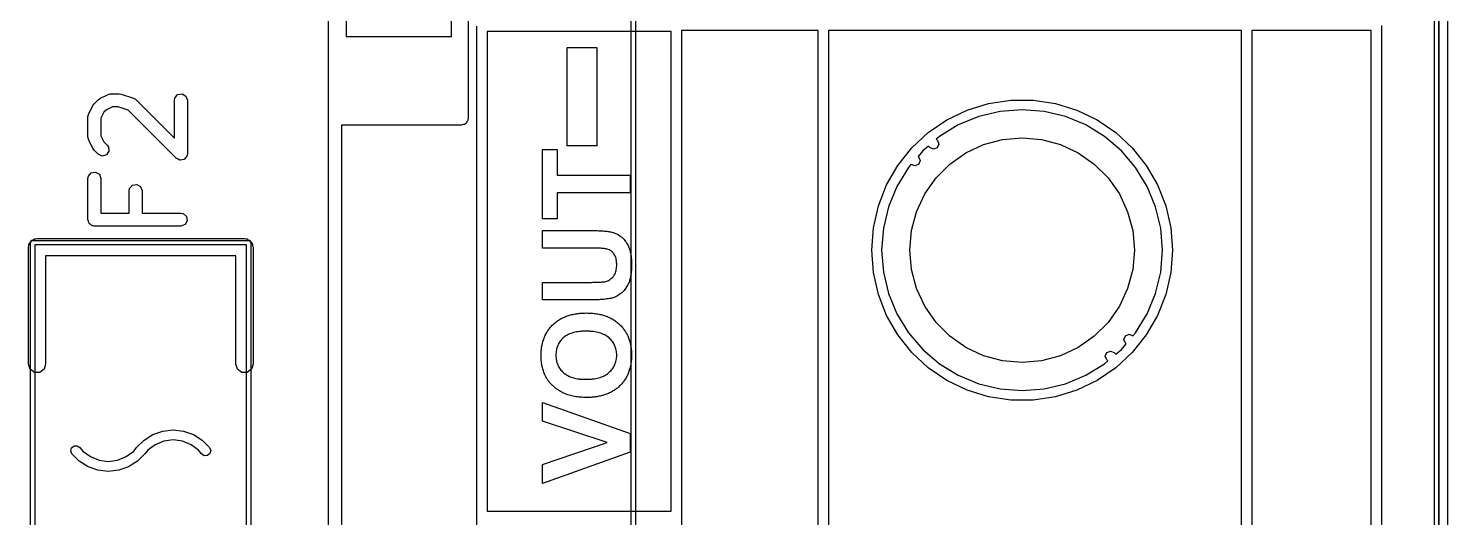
# Model space of a CAD drawing. Extents: x 107 to 207, y -142 to -86.
# Drawn here: x 190.47 to 206.9, y -100.32 to -94.66 of the extents above; entities that cross this region are included whole.
import ezdxf

# ---------------------------------------------------------------- set-up
doc = ezdxf.new("R2010")
doc.units = 0
doc.layers.add('BLACK', color=7, linetype='CONTINUOUS')

msp = doc.modelspace()

# ---------------------------------------------------------------- linework, layer by layer
at = {"layer": 'BLACK', "linetype": 'CONTINUOUS'}
for p, q in [((193.95, -134.679373), (193.95, -86.11)), ((206.8, -138.51), (206.8, -89.71)), ((206.9, -89.71), (206.9, -138.51)), ((195.563186, -90.916153), (195.563186, -94.929872)), ((197.45, -110.43), (197.45, -94.18)), ((197.5, -94.205), (197.5, -110.405)), ((206.75, -110.405), (206.75, -94.205)), ((206.8, -94.18), (206.8, -110.43)), ((194.153739, -94.514298), (194.153739, -94.758443)), ((195.373, -94.758443), (195.373, -94.514298)), ((194.153739, -94.758443), (195.373, -94.758443)), ((195.665, -109.99), (195.665, -94.6392)), ((195.785, -94.6992), (195.785, -100.25)), ((197.915, -94.6992), (195.785, -94.6992)), ((197.915, -100.25), (197.915, -94.6992)), ((198.035, -94.69), (198.035, -109.93)), ((199.614, -94.69), (198.035, -94.69)), ((199.614, -109.93), (199.614, -94.69)), ((199.734, -94.69), (199.734, -109.93)), ((204.515, -94.69), (199.734, -94.69)), ((204.515, -109.93), (204.515, -94.69)), ((204.635, -94.69), (204.635, -109.93)), ((206.015, -94.69), (204.635, -94.69)), ((206.015, -109.93), (206.015, -94.69)), ((206.135, -94.63), (206.135, -109.99)), ((195.563186, -94.929872), (195.563, -94.929872)), ((195.563, -94.929872), (195.563, -95.71)), ((196.709633, -96.023328), (196.709633, -94.885401)), ((196.709633, -94.885401), (197.053527, -94.885401)), ((197.053527, -94.885401), (197.053527, -96.023328)), ((191.301516, -95.476251), (191.396754, -95.428632)), ((191.396754, -95.428632), (191.42172, -95.421206)), ((191.42172, -95.421206), (191.426081, -95.422247)), ((191.426081, -95.422247), (191.430295, -95.420714)), ((191.430295, -95.420714), (191.525533, -95.420714)), ((191.525533, -95.420714), (191.547615, -95.424607)), ((191.547615, -95.424607), (191.54925, -95.424563)), ((191.54925, -95.424563), (191.692107, -95.472182)), ((192.202319, -95.430762), (192.252843, -95.421853)), ((192.252843, -95.421853), (192.297272, -95.447505)), ((191.172737, -95.652649), (191.220356, -95.557411)), ((191.220356, -95.557411), (191.233714, -95.5394)), ((191.233714, -95.5394), (191.234405, -95.537919)), ((191.234405, -95.537919), (191.282024, -95.4903)), ((191.282024, -95.4903), (191.30039, -95.47744)), ((191.30039, -95.47744), (191.301516, -95.476251)), ((191.448, -95.570714), (191.379484, -95.604972)), ((191.513363, -95.570714), (191.448, -95.570714)), ((191.627876, -95.608885), (191.513363, -95.570714)), ((191.692107, -95.472182), (191.715012, -95.484584)), ((191.715012, -95.484584), (191.717359, -95.488405)), ((191.717359, -95.488405), (191.721423, -95.4903)), ((191.721423, -95.4903), (192.164819, -95.933695)), ((192.164819, -95.495714), (192.169342, -95.470062)), ((192.164819, -95.933695), (192.164819, -95.495714)), ((192.169342, -95.470062), (192.202319, -95.430762)), ((192.297272, -95.447505), (192.314819, -95.495714)), ((192.314819, -95.495714), (192.314819, -96.114761)), ((201.339307, -95.61028), (201.587814, -95.533625)), ((201.587814, -95.533625), (201.84497, -95.494865)), ((201.84497, -95.494865), (202.10503, -95.494865)), ((202.10503, -95.494865), (202.362186, -95.533625)), ((202.362186, -95.533625), (202.610693, -95.61028)), ((191.164819, -95.68619), (191.169342, -95.660538)), ((191.164819, -95.924285), (191.164819, -95.68619)), ((191.169342, -95.660538), (191.172224, -95.657102)), ((191.172224, -95.657102), (191.172737, -95.652649)), ((191.349077, -95.635379), (191.314819, -95.703895)), ((191.314819, -95.703895), (191.314819, -95.90658)), ((191.379484, -95.604972), (191.349077, -95.635379)), ((192.186786, -96.167794), (191.627876, -95.608885)), ((195.545951, -95.750579), (195.536209, -95.767453)), ((195.558477, -95.735652), (195.545951, -95.750579)), ((195.560194, -95.725909), (195.558477, -95.735652)), ((195.561861, -95.723024), (195.560194, -95.725909)), ((195.563, -95.71), (195.561282, -95.719741)), ((195.561282, -95.719741), (195.561861, -95.723024)), ((200.890128, -95.869613), (201.105, -95.723116)), ((201.105, -95.723116), (201.339307, -95.61028)), ((201.472845, -95.684525), (201.237261, -95.782106)), ((201.720793, -95.624998), (201.472845, -95.684525)), ((201.975, -95.604991), (201.720793, -95.624998)), ((202.229207, -95.624998), (201.975, -95.604991)), ((202.477155, -95.684525), (202.229207, -95.624998)), ((202.712739, -95.782106), (202.477155, -95.684525)), ((202.610693, -95.61028), (202.845, -95.723116)), ((202.845, -95.723116), (203.059872, -95.869613)), ((191.314819, -95.90658), (191.349077, -95.975096)), ((195.488, -95.785), (194.1, -95.785)), ((194.1, -95.785), (194.1, -132.185)), ((195.506308, -95.778336), (195.488, -95.785)), ((195.5255, -95.774952), (195.506308, -95.778336)), ((195.52985, -95.769767), (195.5255, -95.774952)), ((195.536209, -95.767453), (195.52985, -95.769767)), ((200.69949, -96.046499), (200.890128, -95.869613)), ((201.019844, -95.91534), (200.982421, -95.947302)), ((201.237261, -95.782106), (201.019844, -95.91534)), ((202.930156, -95.91534), (202.712739, -95.782106)), ((203.124055, -96.080945), (202.930156, -95.91534)), ((203.059872, -95.869613), (203.25051, -96.046499)), ((191.166352, -95.928498), (191.164819, -95.924285)), ((191.165311, -95.932859), (191.166352, -95.928498)), ((191.172737, -95.957826), (191.165311, -95.932859)), ((191.220356, -96.053064), (191.172737, -95.957826)), ((191.221545, -96.054189), (191.220356, -96.053064)), ((191.234405, -96.072556), (191.221545, -96.054189)), ((191.282024, -96.120175), (191.234405, -96.072556)), ((191.349077, -95.975096), (191.38809, -96.014109)), ((191.38809, -96.014109), (191.40303, -96.035446)), ((191.40303, -96.035446), (191.407501, -96.086553)), ((196.423949, -96.866367), (196.423949, -96.066228)), ((196.423949, -96.066228), (196.595896, -96.066228)), ((196.595896, -96.066228), (196.595896, -96.364204)), ((197.053527, -96.023328), (196.709633, -96.023328)), ((200.537345, -96.249823), (200.69949, -96.046499)), ((200.825945, -96.080945), (200.770968, -96.145314)), ((200.890962, -96.025415), (200.825945, -96.080945)), ((200.90912, -96.043968), (200.890962, -96.025415)), ((200.951355, -96.061996), (200.90912, -96.043968)), ((200.993968, -96.04488), (200.951355, -96.061996)), ((200.982421, -95.947302), (200.99488, -95.960032)), ((201.011996, -96.002645), (200.993968, -96.04488)), ((200.99488, -95.960032), (201.011996, -96.002645)), ((201.325, -96.104167), (201.530374, -96.0084)), ((201.530374, -96.0084), (201.749257, -95.94975)), ((201.749257, -95.94975), (201.975, -95.93)), ((201.975, -95.93), (202.200743, -95.94975)), ((202.200743, -95.94975), (202.419626, -96.0084)), ((202.419626, -96.0084), (202.625, -96.104167)), ((203.28966, -96.274844), (203.124055, -96.080945)), ((203.25051, -96.046499), (203.412655, -96.249823)), ((191.32852, -96.141856), (191.282024, -96.120175)), ((191.378075, -96.128579), (191.32852, -96.141856)), ((191.407501, -96.086553), (191.378075, -96.128579)), ((192.207239, -96.177331), (192.186786, -96.167794)), ((192.226795, -96.188622), (192.207239, -96.177331)), ((192.230175, -96.188025), (192.226795, -96.188622)), ((192.233283, -96.189475), (192.230175, -96.188025)), ((192.255085, -96.183633), (192.233283, -96.189475)), ((192.277319, -96.179713), (192.255085, -96.183633)), ((192.279523, -96.177085), (192.277319, -96.179713)), ((192.282837, -96.176198), (192.279523, -96.177085)), ((192.295785, -96.157706), (192.282837, -96.176198)), ((192.310296, -96.140413), (192.295785, -96.157706)), ((192.311104, -96.135828), (192.310296, -96.140413)), ((192.312264, -96.134172), (192.311104, -96.135828)), ((192.314819, -96.114761), (192.311976, -96.130883)), ((192.311976, -96.130883), (192.312264, -96.134172)), ((200.407314, -96.475042), (200.537345, -96.249823)), ((200.692872, -96.236752), (200.66034, -96.274844)), ((200.694176, -96.23802), (200.692872, -96.236752)), ((200.736845, -96.254994), (200.694176, -96.23802)), ((200.77902, -96.236825), (200.736845, -96.254994)), ((200.770968, -96.145314), (200.777825, -96.151981)), ((200.777825, -96.151981), (200.795994, -96.194155)), ((200.795994, -96.194155), (200.77902, -96.236825)), ((200.979142, -96.394376), (201.139376, -96.234142)), ((201.139376, -96.234142), (201.325, -96.104167)), ((202.625, -96.104167), (202.810624, -96.234142)), ((202.810624, -96.234142), (202.970858, -96.394376)), ((203.412655, -96.249823), (203.542686, -96.475042)), ((191.164819, -96.400476), (191.169342, -96.374824)), ((191.164819, -96.876666), (191.164819, -96.400476)), ((191.169342, -96.374824), (191.202319, -96.335524)), ((191.202319, -96.335524), (191.252843, -96.326615)), ((191.252843, -96.326615), (191.297272, -96.352267)), ((191.297272, -96.352267), (191.314819, -96.400476)), ((191.314819, -96.400476), (191.314819, -96.801666)), ((196.595896, -96.364204), (197.44, -96.364204)), ((197.44, -96.364204), (197.44, -96.567658)), ((200.66034, -96.274844), (200.527106, -96.492261)), ((200.849167, -96.58), (200.979142, -96.394376)), ((202.970858, -96.394376), (203.100833, -96.58)), ((203.422894, -96.492261), (203.28966, -96.274844)), ((191.641009, -96.543333), (191.645532, -96.517681)), ((191.641009, -96.801666), (191.641009, -96.543333)), ((191.645532, -96.517681), (191.678509, -96.478381)), ((191.678509, -96.478381), (191.729033, -96.469472)), ((191.729033, -96.469472), (191.773462, -96.495124)), ((191.773462, -96.495124), (191.791009, -96.543333)), ((191.791009, -96.543333), (191.791009, -96.801666)), ((197.44, -96.567658), (196.595896, -96.567658)), ((196.595896, -96.567658), (196.595896, -96.866367)), ((200.312303, -96.717126), (200.407314, -96.475042)), ((200.527106, -96.492261), (200.429525, -96.727845)), ((203.520475, -96.727845), (203.422894, -96.492261)), ((203.542686, -96.475042), (203.637697, -96.717126)), ((200.254434, -96.970666), (200.312303, -96.717126)), ((200.429525, -96.727845), (200.369998, -96.975793)), ((200.7534, -96.785374), (200.849167, -96.58)), ((203.100833, -96.58), (203.1966, -96.785374)), ((203.580002, -96.975793), (203.520475, -96.727845)), ((203.637697, -96.717126), (203.695566, -96.970666)), ((191.171482, -96.894974), (191.164819, -96.876666)), ((191.174867, -96.914166), (191.171482, -96.894974)), ((191.314819, -96.801666), (191.641009, -96.801666)), ((191.791009, -96.801666), (192.239819, -96.801666)), ((192.239819, -96.801666), (192.265471, -96.806189)), ((192.265471, -96.806189), (192.304771, -96.839166)), ((192.31368, -96.88969), (192.288028, -96.934119)), ((192.304771, -96.839166), (192.31368, -96.88969)), ((196.595896, -96.866367), (196.423949, -96.866367)), ((200.69475, -97.004257), (200.7534, -96.785374)), ((203.1966, -96.785374), (203.25525, -97.004257)), ((191.180051, -96.918516), (191.174867, -96.914166)), ((191.182366, -96.924875), (191.180051, -96.918516)), ((191.199239, -96.934617), (191.182366, -96.924875)), ((191.214167, -96.947143), (191.199239, -96.934617)), ((191.223909, -96.94886), (191.214167, -96.947143)), ((191.226795, -96.950527), (191.223909, -96.94886)), ((191.230077, -96.949948), (191.226795, -96.950527)), ((191.239819, -96.951666), (191.230077, -96.949948)), ((192.239819, -96.951666), (191.239819, -96.951666)), ((192.288028, -96.934119), (192.239819, -96.951666)), ((196.423949, -97.206109), (196.423949, -97.002899)), ((196.423949, -97.002899), (196.956643, -97.002899)), ((196.956643, -97.002899), (196.967957, -97.002915)), ((196.967957, -97.002915), (196.979061, -97.002964)), ((196.979061, -97.002964), (196.989956, -97.003045)), ((196.989956, -97.003045), (197.000641, -97.003158)), ((197.000641, -97.003158), (197.011117, -97.003304)), ((197.011117, -97.003304), (197.021383, -97.003483)), ((197.021383, -97.003483), (197.031441, -97.003694)), ((197.031441, -97.003694), (197.041288, -97.003937)), ((197.041288, -97.003937), (197.060355, -97.004521)), ((197.060355, -97.004521), (197.078585, -97.005234)), ((197.078585, -97.005234), (197.095977, -97.006078)), ((197.095977, -97.006078), (197.112531, -97.007051)), ((197.112531, -97.007051), (197.128247, -97.008154)), ((197.128247, -97.008154), (197.143126, -97.009387)), ((197.143126, -97.009387), (197.157167, -97.010749)), ((197.157167, -97.010749), (197.170371, -97.012241)), ((197.170371, -97.012241), (197.182736, -97.013863)), ((197.182736, -97.013863), (197.194264, -97.015615)), ((197.194264, -97.015615), (197.204955, -97.017496)), ((197.204955, -97.017496), (197.214808, -97.019507)), ((197.214808, -97.019507), (197.228752, -97.022823)), ((197.228752, -97.022823), (197.242285, -97.026632)), ((197.242285, -97.026632), (197.255405, -97.030934)), ((197.255405, -97.030934), (197.268114, -97.035731)), ((197.268114, -97.035731), (197.28041, -97.041021)), ((197.28041, -97.041021), (197.292294, -97.046804)), ((197.292294, -97.046804), (197.303765, -97.053082)), ((197.303765, -97.053082), (197.314825, -97.059853)), ((197.314825, -97.059853), (197.325473, -97.067118)), ((197.325473, -97.067118), (197.335708, -97.074877)), ((200.235, -97.23), (200.254434, -96.970666)), ((200.369998, -96.975793), (200.349991, -97.23)), ((200.675, -97.23), (200.69475, -97.004257)), ((203.25525, -97.004257), (203.275, -97.23)), ((203.600009, -97.23), (203.580002, -96.975793)), ((203.695566, -96.970666), (203.715, -97.23)), ((190.475, -97.195), (190.479894, -97.179937)), ((190.475, -98.55), (190.475, -97.195)), ((190.479894, -97.164098), (190.489203, -97.151284)), ((190.479894, -97.179937), (190.479894, -97.164098)), ((190.489203, -97.151284), (190.494098, -97.136221)), ((190.494098, -97.136221), (190.506911, -97.126911)), ((190.5, -97.145), (190.507322, -97.127322)), ((190.5, -101.955), (190.5, -97.145)), ((190.506911, -97.126911), (190.516221, -97.114098)), ((190.507322, -97.127322), (190.525, -97.12)), ((190.516221, -97.114098), (190.531284, -97.109203)), ((190.525, -97.12), (193.025, -97.12)), ((190.531284, -97.109203), (190.544098, -97.099894)), ((190.544098, -97.099894), (190.559937, -97.099894)), ((190.55, -97.17), (190.55, -101.93)), ((193, -97.17), (190.55, -97.17)), ((190.559937, -97.099894), (190.575, -97.095)), ((190.575, -97.095), (192.975, -97.095)), ((192.975, -97.095), (192.990063, -97.099894)), ((192.990063, -97.099894), (193.005902, -97.099894)), ((193, -101.93), (193, -97.17)), ((193.005902, -97.099894), (193.018715, -97.109203)), ((193.018715, -97.109203), (193.033779, -97.114098)), ((193.025, -97.12), (193.042678, -97.127322)), ((193.033779, -97.114098), (193.043088, -97.126911)), ((193.042678, -97.127322), (193.05, -97.145)), ((193.043088, -97.126911), (193.055902, -97.136221)), ((193.05, -97.145), (193.05, -101.955)), ((193.055902, -97.136221), (193.060796, -97.151284)), ((193.060796, -97.151284), (193.070106, -97.164098)), ((193.070106, -97.164098), (193.070106, -97.179937)), ((193.070106, -97.179937), (193.075, -97.195)), ((193.075, -97.195), (193.075, -98.55)), ((196.987173, -97.206109), (196.423949, -97.206109)), ((197.002017, -97.206144), (196.987173, -97.206109)), ((197.016322, -97.20625), (197.002017, -97.206144)), ((197.030089, -97.206427), (197.016322, -97.20625)), ((197.043319, -97.206674), (197.030089, -97.206427)), ((197.05601, -97.206991), (197.043319, -97.206674)), ((197.068163, -97.20738), (197.05601, -97.206991)), ((197.079778, -97.207839), (197.068163, -97.20738)), ((197.090854, -97.208368), (197.079778, -97.207839)), ((197.101393, -97.208968), (197.090854, -97.208368)), ((197.111394, -97.209639), (197.101393, -97.208968)), ((197.125386, -97.210777), (197.111394, -97.209639)), ((197.138167, -97.212075), (197.125386, -97.210777)), ((197.149737, -97.213531), (197.138167, -97.212075)), ((197.160097, -97.215146), (197.149737, -97.213531)), ((197.172851, -97.217894), (197.160097, -97.215146)), ((197.185102, -97.221741), (197.172851, -97.217894)), ((197.196848, -97.226686), (197.185102, -97.221741)), ((197.208091, -97.232731), (197.196848, -97.226686)), ((197.21883, -97.239876), (197.208091, -97.232731)), ((197.335708, -97.074877), (197.342302, -97.080324)), ((197.342302, -97.080324), (197.351826, -97.088877)), ((197.351826, -97.088877), (197.360981, -97.097958)), ((197.360981, -97.097958), (197.369767, -97.107567)), ((197.369767, -97.107567), (197.378183, -97.117705)), ((197.378183, -97.117705), (197.38623, -97.12837)), ((197.38623, -97.12837), (197.393908, -97.139563)), ((197.393908, -97.139563), (197.401217, -97.151285)), ((197.401217, -97.151285), (197.408156, -97.163534)), ((197.408156, -97.163534), (197.414727, -97.176312)), ((197.414727, -97.176312), (197.420928, -97.189618)), ((197.420928, -97.189618), (197.424856, -97.198782)), ((197.424856, -97.198782), (197.428583, -97.208211)), ((197.428583, -97.208211), (197.432069, -97.217997)), ((197.432069, -97.217997), (197.435315, -97.228139)), ((197.435315, -97.228139), (197.43832, -97.238639)), ((200.254434, -97.489334), (200.235, -97.23)), ((200.349991, -97.23), (200.369998, -97.484207)), ((200.69475, -97.455743), (200.675, -97.23)), ((203.275, -97.23), (203.25525, -97.455743)), ((203.580002, -97.484207), (203.600009, -97.23)), ((203.715, -97.23), (203.695566, -97.489334)), ((192.875, -97.295), (190.675, -97.295)), ((190.675, -97.295), (190.675, -98.55)), ((192.875, -98.55), (192.875, -97.295)), ((197.226554, -97.245955), (197.21883, -97.239876)), ((197.233994, -97.252652), (197.226554, -97.245955)), ((197.241151, -97.259968), (197.233994, -97.252652)), ((197.248025, -97.267902), (197.241151, -97.259968)), ((197.252343, -97.273565), (197.248025, -97.267902)), ((197.258298, -97.282685), (197.252343, -97.273565)), ((197.263626, -97.292556), (197.258298, -97.282685)), ((197.268327, -97.303178), (197.263626, -97.292556)), ((197.272401, -97.314552), (197.268327, -97.303178)), ((197.275849, -97.326677), (197.272401, -97.314552)), ((197.278669, -97.339553), (197.275849, -97.326677)), ((197.280863, -97.353181), (197.278669, -97.339553)), ((197.28243, -97.36756), (197.280863, -97.353181)), ((197.283127, -97.377564), (197.28243, -97.36756)), ((197.283545, -97.387901), (197.283127, -97.377564)), ((197.283684, -97.398572), (197.283545, -97.387901)), ((197.283647, -97.40385), (197.283684, -97.398572)), ((197.43832, -97.238639), (197.441085, -97.249495)), ((197.441085, -97.249495), (197.44361, -97.260709)), ((197.44361, -97.260709), (197.445894, -97.272279)), ((197.445894, -97.272279), (197.447937, -97.284206)), ((197.447937, -97.284206), (197.449741, -97.296489)), ((197.449741, -97.296489), (197.451303, -97.30913)), ((197.451303, -97.30913), (197.452626, -97.322127)), ((197.452626, -97.322127), (197.453708, -97.335481)), ((197.453708, -97.335481), (197.454549, -97.349192)), ((197.454549, -97.349192), (197.45515, -97.36326)), ((197.45515, -97.36326), (197.455511, -97.377685)), ((197.455631, -97.392466), (197.4555, -97.410208)), ((197.455511, -97.377685), (197.455631, -97.392466)), ((197.207979, -97.568943), (197.216884, -97.562386)), ((197.216884, -97.562386), (197.225356, -97.555193)), ((197.225356, -97.555193), (197.233394, -97.547365)), ((197.233394, -97.547365), (197.240998, -97.538901)), ((197.240998, -97.538901), (197.245826, -97.532906)), ((197.245826, -97.532906), (197.252592, -97.523342)), ((197.252592, -97.523342), (197.258692, -97.513151)), ((197.258692, -97.513151), (197.264127, -97.502333)), ((197.264127, -97.502333), (197.268896, -97.490888)), ((197.268896, -97.490888), (197.273, -97.478817)), ((197.273, -97.478817), (197.276438, -97.466119)), ((197.276438, -97.466119), (197.279211, -97.452794)), ((197.279211, -97.452794), (197.281318, -97.438842)), ((197.281318, -97.438842), (197.28276, -97.424263)), ((197.28276, -97.424263), (197.283351, -97.414196)), ((197.283351, -97.414196), (197.283647, -97.40385)), ((197.439815, -97.557822), (197.436809, -97.569603)), ((197.44256, -97.5455), (197.439815, -97.557822)), ((197.445044, -97.532635), (197.44256, -97.5455)), ((197.447266, -97.519228), (197.445044, -97.532635)), ((197.449226, -97.50528), (197.447266, -97.519228)), ((197.450926, -97.490789), (197.449226, -97.50528)), ((197.452363, -97.475757), (197.450926, -97.490789)), ((197.45354, -97.460183), (197.452363, -97.475757)), ((197.454455, -97.444066), (197.45354, -97.460183)), ((197.455108, -97.427408), (197.454455, -97.444066)), ((197.4555, -97.410208), (197.455108, -97.427408)), ((200.312303, -97.742874), (200.254434, -97.489334)), ((200.369998, -97.484207), (200.429525, -97.732155)), ((200.7534, -97.674626), (200.69475, -97.455743)), ((203.25525, -97.455743), (203.1966, -97.674626)), ((203.520475, -97.732155), (203.580002, -97.484207)), ((203.695566, -97.489334), (203.637697, -97.742874)), ((196.423949, -97.805969), (196.423949, -97.602515)), ((196.423949, -97.602515), (196.97545, -97.602515)), ((196.97545, -97.602515), (196.991484, -97.602486)), ((196.991484, -97.602486), (197.006797, -97.602397)), ((197.006797, -97.602397), (197.021388, -97.602249)), ((197.021388, -97.602249), (197.035259, -97.602042)), ((197.035259, -97.602042), (197.048408, -97.601776)), ((197.048408, -97.601776), (197.060835, -97.60145)), ((197.060835, -97.60145), (197.072542, -97.601066)), ((197.072542, -97.601066), (197.083527, -97.600622)), ((197.083527, -97.600622), (197.093791, -97.600119)), ((197.093791, -97.600119), (197.107834, -97.599254)), ((197.107834, -97.599254), (197.120255, -97.598256)), ((197.120255, -97.598256), (197.131053, -97.597125)), ((197.131053, -97.597125), (197.142925, -97.595409)), ((197.142925, -97.595409), (197.145443, -97.594944)), ((197.145443, -97.594944), (197.156949, -97.592199)), ((197.156949, -97.592199), (197.168023, -97.588818)), ((197.168023, -97.588818), (197.178662, -97.584803)), ((197.178662, -97.584803), (197.188868, -97.580152)), ((197.188868, -97.580152), (197.198641, -97.574865)), ((197.198641, -97.574865), (197.207979, -97.568943)), ((197.341584, -97.723507), (197.334975, -97.729033)), ((197.351207, -97.71476), (197.341584, -97.723507)), ((197.360483, -97.705463), (197.351207, -97.71476)), ((197.369411, -97.695617), (197.360483, -97.705463)), ((197.377991, -97.685222), (197.369411, -97.695617)), ((197.386224, -97.674277), (197.377991, -97.685222)), ((197.394109, -97.662782), (197.386224, -97.674277)), ((197.401646, -97.650738), (197.394109, -97.662782)), ((197.408835, -97.638144), (197.401646, -97.650738)), ((197.413434, -97.629443), (197.408835, -97.638144)), ((197.417879, -97.620497), (197.413434, -97.629443)), ((197.42217, -97.611308), (197.417879, -97.620497)), ((197.426222, -97.601695), (197.42217, -97.611308)), ((197.430012, -97.591539), (197.426222, -97.601695)), ((197.433541, -97.580842), (197.430012, -97.591539)), ((197.436809, -97.569603), (197.433541, -97.580842)), ((200.849167, -97.88), (200.7534, -97.674626)), ((203.1966, -97.674626), (203.100833, -97.88)), ((196.964947, -97.805969), (196.423949, -97.805969)), ((196.975506, -97.80595), (196.964947, -97.805969)), ((196.985902, -97.805891), (196.975506, -97.80595)), ((196.996137, -97.805793), (196.985902, -97.805891)), ((197.006209, -97.805656), (196.996137, -97.805793)), ((197.025867, -97.805265), (197.006209, -97.805656)), ((197.044876, -97.804718), (197.025867, -97.805265)), ((197.063236, -97.804014), (197.044876, -97.804718)), ((197.080947, -97.803153), (197.063236, -97.804014)), ((197.09801, -97.802136), (197.080947, -97.803153)), ((197.114424, -97.800962), (197.09801, -97.802136)), ((197.130189, -97.799632), (197.114424, -97.800962)), ((197.145305, -97.798146), (197.130189, -97.799632)), ((197.159773, -97.796503), (197.145305, -97.798146)), ((197.173592, -97.794704), (197.159773, -97.796503)), ((197.186762, -97.792748), (197.173592, -97.794704)), ((197.199283, -97.790636), (197.186762, -97.792748)), ((197.211155, -97.788367), (197.199283, -97.790636)), ((197.222379, -97.785941), (197.211155, -97.788367)), ((197.229717, -97.784116), (197.222379, -97.785941)), ((197.240648, -97.780946), (197.229717, -97.784116)), ((197.25149, -97.777256), (197.240648, -97.780946)), ((197.262241, -97.773046), (197.25149, -97.777256)), ((197.272902, -97.768317), (197.262241, -97.773046)), ((197.283473, -97.763068), (197.272902, -97.768317)), ((197.293954, -97.7573), (197.283473, -97.763068)), ((197.304344, -97.751013), (197.293954, -97.7573)), ((197.314645, -97.744206), (197.304344, -97.751013)), ((197.324855, -97.736879), (197.314645, -97.744206)), ((197.334975, -97.729033), (197.324855, -97.736879)), ((200.407314, -97.984958), (200.312303, -97.742874)), ((200.429525, -97.732155), (200.527106, -97.967739)), ((200.979142, -98.065624), (200.849167, -97.88)), ((203.100833, -97.88), (202.970858, -98.065624)), ((203.422894, -97.967739), (203.520475, -97.732155)), ((203.637697, -97.742874), (203.542686, -97.984958)), ((196.583673, -98.059444), (196.593299, -98.052268)), ((196.593299, -98.052268), (196.603137, -98.045353)), ((196.603137, -98.045353), (196.613187, -98.038699)), ((196.613187, -98.038699), (196.62345, -98.032306)), ((196.62345, -98.032306), (196.633925, -98.026174)), ((196.633925, -98.026174), (196.644612, -98.020303)), ((196.644612, -98.020303), (196.655512, -98.014693)), ((196.655512, -98.014693), (196.666624, -98.009344)), ((196.666624, -98.009344), (196.677948, -98.004255)), ((196.677948, -98.004255), (196.689484, -97.999428)), ((196.689484, -97.999428), (196.701233, -97.994861)), ((196.701233, -97.994861), (196.713194, -97.990556)), ((196.713194, -97.990556), (196.725367, -97.986511)), ((196.725367, -97.986511), (196.737753, -97.982728)), ((196.737753, -97.982728), (196.75035, -97.979205)), ((196.75035, -97.979205), (196.763161, -97.975943)), ((196.763161, -97.975943), (196.776183, -97.972943)), ((196.776183, -97.972943), (196.789418, -97.970203)), ((196.789418, -97.970203), (196.802865, -97.967724)), ((196.802865, -97.967724), (196.816524, -97.965506)), ((196.816524, -97.965506), (196.830395, -97.963549)), ((196.830395, -97.963549), (196.844479, -97.961853)), ((196.844479, -97.961853), (196.858775, -97.960417)), ((196.858775, -97.960417), (196.873284, -97.959243)), ((196.873284, -97.959243), (196.888004, -97.95833)), ((196.888004, -97.95833), (196.902937, -97.957678)), ((196.902937, -97.957678), (196.918082, -97.957286)), ((196.918082, -97.957286), (196.93344, -97.957156)), ((196.93344, -97.957156), (196.948662, -97.957285)), ((196.948662, -97.957285), (196.963675, -97.957674)), ((196.963675, -97.957674), (196.97848, -97.958321)), ((196.97848, -97.958321), (196.993077, -97.959228)), ((196.993077, -97.959228), (197.007465, -97.960394)), ((197.007465, -97.960394), (197.021645, -97.961818)), ((197.021645, -97.961818), (197.035616, -97.963502)), ((197.035616, -97.963502), (197.049379, -97.965445)), ((197.049379, -97.965445), (197.062933, -97.967646)), ((197.062933, -97.967646), (197.076279, -97.970107)), ((197.076279, -97.970107), (197.089416, -97.972827)), ((197.089416, -97.972827), (197.102345, -97.975806)), ((197.102345, -97.975806), (197.115066, -97.979044)), ((197.115066, -97.979044), (197.127578, -97.982541)), ((197.127578, -97.982541), (197.139881, -97.986297)), ((197.139881, -97.986297), (197.151976, -97.990312)), ((197.151976, -97.990312), (197.163863, -97.994586)), ((197.163863, -97.994586), (197.175541, -97.999119)), ((197.175541, -97.999119), (197.18701, -98.003911)), ((197.18701, -98.003911), (197.198272, -98.008962)), ((197.198272, -98.008962), (197.209324, -98.014272)), ((197.209324, -98.014272), (197.220169, -98.019841)), ((197.220169, -98.019841), (197.230804, -98.025669)), ((197.230804, -98.025669), (197.241232, -98.031757)), ((197.241232, -98.031757), (197.25145, -98.038103)), ((197.25145, -98.038103), (197.261461, -98.044708)), ((197.261461, -98.044708), (197.271263, -98.051573)), ((197.271263, -98.051573), (197.280856, -98.058696)), ((200.537345, -98.210177), (200.407314, -97.984958)), ((200.527106, -97.967739), (200.66034, -98.185156)), ((203.28966, -98.185156), (203.422894, -97.967739)), ((203.542686, -97.984958), (203.412655, -98.210177)), ((196.45229, -98.224721), (196.457312, -98.21402)), ((196.457312, -98.21402), (196.462605, -98.203494)), ((196.462605, -98.203494), (196.468169, -98.193141)), ((196.468169, -98.193141), (196.474005, -98.182963)), ((196.474005, -98.182963), (196.480112, -98.172959)), ((196.480112, -98.172959), (196.486491, -98.163129)), ((196.486491, -98.163129), (196.493141, -98.153473)), ((196.493141, -98.153473), (196.500062, -98.143991)), ((196.500062, -98.143991), (196.507255, -98.134683)), ((196.507255, -98.134683), (196.51472, -98.12555)), ((196.51472, -98.12555), (196.522456, -98.11659)), ((196.522456, -98.11659), (196.530463, -98.107805)), ((196.530463, -98.107805), (196.538742, -98.099194)), ((196.538742, -98.099194), (196.547292, -98.090757)), ((196.547292, -98.090757), (196.556069, -98.082537)), ((196.556069, -98.082537), (196.565058, -98.074578)), ((196.565058, -98.074578), (196.574259, -98.066881)), ((196.574259, -98.066881), (196.583673, -98.059444)), ((196.708724, -98.213811), (196.695852, -98.221525)), ((196.722295, -98.20669), (196.708724, -98.213811)), ((196.736564, -98.200162), (196.722295, -98.20669)), ((196.751532, -98.194228), (196.736564, -98.200162)), ((196.767198, -98.188887), (196.751532, -98.194228)), ((196.783562, -98.184139), (196.767198, -98.188887)), ((196.800625, -98.179985), (196.783562, -98.184139)), ((196.818386, -98.176425), (196.800625, -98.179985)), ((196.836845, -98.173457), (196.818386, -98.176425)), ((196.856003, -98.171084), (196.836845, -98.173457)), ((196.865844, -98.170119), (196.856003, -98.171084)), ((196.875859, -98.169303), (196.865844, -98.170119)), ((196.886049, -98.168636), (196.875859, -98.169303)), ((196.896414, -98.168116), (196.886049, -98.168636)), ((196.906953, -98.167746), (196.896414, -98.168116)), ((196.917667, -98.167523), (196.906953, -98.167746)), ((196.928555, -98.167449), (196.917667, -98.167523)), ((196.939566, -98.167525), (196.928555, -98.167449)), ((196.950404, -98.167753), (196.939566, -98.167525)), ((196.961069, -98.168134), (196.950404, -98.167753)), ((196.971561, -98.168666), (196.961069, -98.168134)), ((196.981879, -98.169351), (196.971561, -98.168666)), ((196.992025, -98.170188), (196.981879, -98.169351)), ((197.001997, -98.171177), (196.992025, -98.170188)), ((197.011796, -98.172318), (197.001997, -98.171177)), ((197.030875, -98.175058), (197.011796, -98.172318)), ((197.049261, -98.178405), (197.030875, -98.175058)), ((197.066954, -98.182362), (197.049261, -98.178405)), ((197.083954, -98.186927), (197.066954, -98.182362)), ((197.100262, -98.192101), (197.083954, -98.186927)), ((197.115878, -98.197884), (197.100262, -98.192101)), ((197.1308, -98.204275), (197.115878, -98.197884)), ((197.14503, -98.211275), (197.1308, -98.204275)), ((197.158568, -98.218884), (197.14503, -98.211275)), ((197.171413, -98.227101), (197.158568, -98.218884)), ((197.280856, -98.058696), (197.290241, -98.066078)), ((197.290241, -98.066078), (197.299418, -98.07372)), ((197.299418, -98.07372), (197.308386, -98.08162)), ((197.308386, -98.08162), (197.317145, -98.08978)), ((197.317145, -98.08978), (197.325665, -98.098156)), ((197.325665, -98.098156), (197.333915, -98.106706)), ((197.333915, -98.106706), (197.341894, -98.11543)), ((197.341894, -98.11543), (197.349603, -98.124329)), ((197.349603, -98.124329), (197.357041, -98.133401)), ((197.357041, -98.133401), (197.364209, -98.142648)), ((197.364209, -98.142648), (197.371106, -98.152068)), ((197.371106, -98.152068), (197.377733, -98.161663)), ((197.377733, -98.161663), (197.384089, -98.171432)), ((197.384089, -98.171432), (197.390175, -98.181375)), ((197.390175, -98.181375), (197.39599, -98.191493)), ((197.39599, -98.191493), (197.401535, -98.201784)), ((197.401535, -98.201784), (197.406809, -98.212249)), ((197.406809, -98.212249), (197.411813, -98.222889)), ((200.69949, -98.413501), (200.537345, -98.210177)), ((200.66034, -98.185156), (200.825945, -98.379055)), ((201.139376, -98.225858), (200.979142, -98.065624)), ((202.970858, -98.065624), (202.810624, -98.225858)), ((203.171574, -98.221574), (203.214, -98.204001)), ((203.214, -98.204001), (203.256426, -98.221574)), ((203.412655, -98.210177), (203.25051, -98.413501)), ((203.257574, -98.222722), (203.28966, -98.185156)), ((196.410489, -98.392812), (196.411711, -98.379674)), ((196.411711, -98.379674), (196.413204, -98.36671)), ((196.413204, -98.36671), (196.414968, -98.35392)), ((196.414968, -98.35392), (196.417004, -98.341304)), ((196.417004, -98.341304), (196.419311, -98.328862)), ((196.419311, -98.328862), (196.421889, -98.316594)), ((196.421889, -98.316594), (196.424739, -98.304501)), ((196.424739, -98.304501), (196.427861, -98.292581)), ((196.427861, -98.292581), (196.431254, -98.280836)), ((196.431254, -98.280836), (196.434918, -98.269265)), ((196.434918, -98.269265), (196.438854, -98.257868)), ((196.438854, -98.257868), (196.443061, -98.246645)), ((196.443061, -98.246645), (196.44754, -98.235596)), ((196.44754, -98.235596), (196.45229, -98.224721)), ((196.585669, -98.385237), (196.583304, -98.399574)), ((196.588708, -98.371288), (196.585669, -98.385237)), ((196.592423, -98.357725), (196.588708, -98.371288)), ((196.596814, -98.344551), (196.592423, -98.357725)), ((196.60188, -98.331763), (196.596814, -98.344551)), ((196.607622, -98.319363), (196.60188, -98.331763)), ((196.614039, -98.30735), (196.607622, -98.319363)), ((196.621131, -98.295725), (196.614039, -98.30735)), ((196.6289, -98.284487), (196.621131, -98.295725)), ((196.637343, -98.273636), (196.6289, -98.284487)), ((196.646462, -98.263173), (196.637343, -98.273636)), ((196.656257, -98.253097), (196.646462, -98.263173)), ((196.666727, -98.243408), (196.656257, -98.253097)), ((196.672203, -98.238735), (196.666727, -98.243408)), ((196.683678, -98.229834), (196.672203, -98.238735)), ((196.695852, -98.221525), (196.683678, -98.229834)), ((197.183565, -98.235927), (197.171413, -98.227101)), ((197.195024, -98.245362), (197.183565, -98.235927)), ((197.20576, -98.255272), (197.195024, -98.245362)), ((197.215804, -98.265524), (197.20576, -98.255272)), ((197.225155, -98.276117), (197.215804, -98.265524)), ((197.233813, -98.287051), (197.225155, -98.276117)), ((197.241778, -98.298328), (197.233813, -98.287051)), ((197.249051, -98.309945), (197.241778, -98.298328)), ((197.255631, -98.321905), (197.249051, -98.309945)), ((197.261519, -98.334206), (197.255631, -98.321905)), ((197.266714, -98.346848), (197.261519, -98.334206)), ((197.271216, -98.359832), (197.266714, -98.346848)), ((197.275026, -98.373158), (197.271216, -98.359832)), ((197.278143, -98.386825), (197.275026, -98.373158)), ((197.411813, -98.222889), (197.416547, -98.233703)), ((197.416547, -98.233703), (197.42101, -98.244691)), ((197.42101, -98.244691), (197.425202, -98.255853)), ((197.425202, -98.255853), (197.429124, -98.267189)), ((197.429124, -98.267189), (197.432775, -98.278699)), ((197.432775, -98.278699), (197.436156, -98.290383)), ((197.436156, -98.290383), (197.439267, -98.302242)), ((197.439267, -98.302242), (197.442107, -98.314274)), ((197.442107, -98.314274), (197.444677, -98.326481)), ((197.444677, -98.326481), (197.446976, -98.338861)), ((197.446976, -98.338861), (197.449004, -98.351416)), ((197.449004, -98.351416), (197.450762, -98.364145)), ((197.450762, -98.364145), (197.45225, -98.377049)), ((197.45225, -98.377049), (197.453467, -98.390126)), ((200.825945, -98.379055), (201.019844, -98.54466)), ((201.325, -98.355833), (201.139376, -98.225858)), ((201.530374, -98.4516), (201.325, -98.355833)), ((202.625, -98.355833), (202.419626, -98.4516)), ((202.810624, -98.225858), (202.625, -98.355833)), ((203.059571, -98.434129), (203.124055, -98.379055)), ((203.124055, -98.379055), (203.1794, -98.314253)), ((203.154001, -98.264), (203.171574, -98.221574)), ((203.171574, -98.306426), (203.154001, -98.264)), ((203.1794, -98.314253), (203.171574, -98.306426)), ((203.256426, -98.221574), (203.257574, -98.222722)), ((196.408318, -98.447107), (196.408339, -98.444909)), ((196.408474, -98.462352), (196.408318, -98.447107)), ((196.408339, -98.444909), (196.408453, -98.433272)), ((196.408453, -98.433272), (196.408861, -98.419611)), ((196.408944, -98.477374), (196.408474, -98.462352)), ((196.408861, -98.419611), (196.409539, -98.406125)), ((196.409726, -98.492173), (196.408944, -98.477374)), ((196.409539, -98.406125), (196.410489, -98.392812)), ((196.410821, -98.506748), (196.409726, -98.492173)), ((196.412229, -98.5211), (196.410821, -98.506748)), ((196.413951, -98.535229), (196.412229, -98.5211)), ((196.415985, -98.549135), (196.413951, -98.535229)), ((196.418332, -98.562817), (196.415985, -98.549135)), ((196.580602, -98.42941), (196.580265, -98.444909)), ((196.580265, -98.444909), (196.580606, -98.460441)), ((196.581616, -98.414298), (196.580602, -98.42941)), ((196.580606, -98.460441), (196.581631, -98.475592)), ((196.583304, -98.399574), (196.581616, -98.414298)), ((196.581631, -98.475592), (196.583339, -98.490361)), ((196.583339, -98.490361), (196.58573, -98.504748)), ((196.58573, -98.504748), (196.588804, -98.518754)), ((196.588804, -98.518754), (196.592561, -98.532378)), ((196.592561, -98.532378), (196.597001, -98.545621)), ((196.597001, -98.545621), (196.602124, -98.558482)), ((197.261336, -98.555917), (197.266574, -98.543203)), ((197.266574, -98.543203), (197.271113, -98.530157)), ((197.271113, -98.530157), (197.274954, -98.516779)), ((197.274954, -98.516779), (197.278097, -98.503069)), ((197.278097, -98.503069), (197.280541, -98.489027)), ((197.280567, -98.400833), (197.278143, -98.386825)), ((197.280541, -98.489027), (197.282287, -98.474653)), ((197.282299, -98.415184), (197.280567, -98.400833)), ((197.282287, -98.474653), (197.283335, -98.459947)), ((197.283338, -98.429875), (197.282299, -98.415184)), ((197.283335, -98.459947), (197.283684, -98.444909)), ((197.283684, -98.444909), (197.283338, -98.429875)), ((197.449039, -98.538078), (197.447021, -98.550773)), ((197.450788, -98.525203), (197.449039, -98.538078)), ((197.452268, -98.512148), (197.450788, -98.525203)), ((197.453479, -98.498913), (197.452268, -98.512148)), ((197.453467, -98.390126), (197.454414, -98.403377)), ((197.45442, -98.485499), (197.453479, -98.498913)), ((197.454414, -98.403377), (197.45509, -98.416803)), ((197.455093, -98.471904), (197.45442, -98.485499)), ((197.45509, -98.416803), (197.455496, -98.430402)), ((197.455497, -98.45813), (197.455093, -98.471904)), ((197.455496, -98.430402), (197.455631, -98.444176)), ((197.455631, -98.444176), (197.455497, -98.45813)), ((200.890128, -98.590387), (200.69949, -98.413501)), ((201.019844, -98.54466), (201.237261, -98.677894)), ((201.749257, -98.51025), (201.530374, -98.4516)), ((201.975, -98.53), (201.749257, -98.51025)), ((202.200743, -98.51025), (201.975, -98.53)), ((202.419626, -98.4516), (202.200743, -98.51025)), ((202.712739, -98.677894), (202.930156, -98.54466)), ((202.930156, -98.54466), (202.968112, -98.512242)), ((202.938004, -98.456355), (202.956032, -98.41412)), ((202.95512, -98.498968), (202.938004, -98.456355)), ((202.968112, -98.512242), (202.95512, -98.498968)), ((202.956032, -98.41412), (202.998645, -98.397004)), ((202.998645, -98.397004), (203.04088, -98.415032)), ((203.04088, -98.415032), (203.059571, -98.434129)), ((203.25051, -98.413501), (203.059872, -98.590387)), ((190.494098, -98.608779), (190.475, -98.55)), ((190.544098, -98.645106), (190.494098, -98.608779)), ((190.605902, -98.645106), (190.544098, -98.645106)), ((190.655902, -98.608779), (190.605902, -98.645106)), ((190.675, -98.55), (190.655902, -98.608779)), ((192.894098, -98.608779), (192.875, -98.55)), ((192.944098, -98.645106), (192.894098, -98.608779)), ((193.005902, -98.645106), (192.944098, -98.645106)), ((193.055902, -98.608779), (193.005902, -98.645106)), ((193.075, -98.55), (193.055902, -98.608779)), ((196.420992, -98.576276), (196.418332, -98.562817)), ((196.423965, -98.589512), (196.420992, -98.576276)), ((196.42725, -98.602525), (196.423965, -98.589512)), ((196.430849, -98.615314), (196.42725, -98.602525)), ((196.434761, -98.62788), (196.430849, -98.615314)), ((196.438985, -98.640223), (196.434761, -98.62788)), ((196.443523, -98.652342), (196.438985, -98.640223)), ((196.448374, -98.664239), (196.443523, -98.652342)), ((196.450267, -98.66864), (196.448374, -98.664239)), ((196.456319, -98.681714), (196.450267, -98.66864)), ((196.462929, -98.694594), (196.456319, -98.681714)), ((196.470098, -98.707282), (196.462929, -98.694594)), ((196.475187, -98.715633), (196.470098, -98.707282)), ((196.602124, -98.558482), (196.607931, -98.570961)), ((196.607931, -98.570961), (196.614421, -98.583059)), ((196.614421, -98.583059), (196.621593, -98.594775)), ((196.621593, -98.594775), (196.629449, -98.606109)), ((196.629449, -98.606109), (196.637988, -98.617062)), ((196.637988, -98.617062), (196.64721, -98.627633)), ((196.64721, -98.627633), (196.657115, -98.637822)), ((196.657115, -98.637822), (196.667704, -98.64763)), ((196.667704, -98.64763), (196.67898, -98.656947)), ((196.67898, -98.656947), (196.690949, -98.665662)), ((196.690949, -98.665662), (196.70361, -98.673777)), ((196.70361, -98.673777), (196.716964, -98.68129)), ((196.716964, -98.68129), (196.731011, -98.688202)), ((196.731011, -98.688202), (196.745751, -98.694513)), ((196.745751, -98.694513), (196.761183, -98.700224)), ((196.761183, -98.700224), (196.777308, -98.705333)), ((196.777308, -98.705333), (196.794125, -98.709841)), ((196.794125, -98.709841), (196.811635, -98.713748)), ((196.811635, -98.713748), (196.829838, -98.717053)), ((197.040563, -98.715245), (197.058313, -98.711547)), ((197.058313, -98.711547), (197.075408, -98.707232)), ((197.075408, -98.707232), (197.091849, -98.702302)), ((197.091849, -98.702302), (197.107635, -98.696755)), ((197.107635, -98.696755), (197.122766, -98.690591)), ((197.122766, -98.690591), (197.137244, -98.683812)), ((197.137244, -98.683812), (197.151066, -98.676416)), ((197.151066, -98.676416), (197.164234, -98.668404)), ((197.164234, -98.668404), (197.176748, -98.659775)), ((197.176748, -98.659775), (197.188607, -98.65053)), ((197.188607, -98.65053), (197.194291, -98.645676)), ((197.194291, -98.645676), (197.205116, -98.635618)), ((197.205116, -98.635618), (197.215243, -98.625229)), ((197.215243, -98.625229), (197.224671, -98.614507)), ((197.224671, -98.614507), (197.233401, -98.603453)), ((197.233401, -98.603453), (197.241432, -98.592067)), ((197.241432, -98.592067), (197.248765, -98.580349)), ((197.248765, -98.580349), (197.2554, -98.568299)), ((197.2554, -98.568299), (197.261336, -98.555917)), ((197.390521, -98.709621), (197.384468, -98.719619)), ((197.396306, -98.699444), (197.390521, -98.709621)), ((197.401821, -98.689087), (197.396306, -98.699444)), ((197.407068, -98.67855), (197.401821, -98.689087)), ((197.412045, -98.667833), (197.407068, -98.67855)), ((197.416753, -98.656936), (197.412045, -98.667833)), ((197.421193, -98.645859), (197.416753, -98.656936)), ((197.425363, -98.634603), (197.421193, -98.645859)), ((197.429264, -98.623167), (197.425363, -98.634603)), ((197.432896, -98.611551), (197.429264, -98.623167)), ((197.43626, -98.599755), (197.432896, -98.611551)), ((197.439354, -98.587779), (197.43626, -98.599755)), ((197.442179, -98.575623), (197.439354, -98.587779)), ((197.444735, -98.563288), (197.442179, -98.575623)), ((197.447021, -98.550773), (197.444735, -98.563288)), ((201.105, -98.736884), (200.890128, -98.590387)), ((201.237261, -98.677894), (201.472845, -98.775475)), ((202.477155, -98.775475), (202.712739, -98.677894)), ((203.059872, -98.590387), (202.845, -98.736884)), ((196.480524, -98.723898), (196.475187, -98.715633)), ((196.486109, -98.732077), (196.480524, -98.723898)), ((196.491942, -98.740171), (196.486109, -98.732077)), ((196.498024, -98.748178), (196.491942, -98.740171)), ((196.504353, -98.7561), (196.498024, -98.748178)), ((196.51093, -98.763936), (196.504353, -98.7561)), ((196.517756, -98.771686), (196.51093, -98.763936)), ((196.524829, -98.77935), (196.517756, -98.771686)), ((196.532151, -98.786928), (196.524829, -98.77935)), ((196.53972, -98.79442), (196.532151, -98.786928)), ((196.547446, -98.801742), (196.53972, -98.79442)), ((196.555298, -98.808869), (196.547446, -98.801742)), ((196.563276, -98.815801), (196.555298, -98.808869)), ((196.57138, -98.822539), (196.563276, -98.815801)), ((196.57961, -98.829082), (196.57138, -98.822539)), ((196.587966, -98.83543), (196.57961, -98.829082)), ((196.596448, -98.841584), (196.587966, -98.83543)), ((196.605055, -98.847543), (196.596448, -98.841584)), ((196.613789, -98.853308), (196.605055, -98.847543)), ((196.622648, -98.858877), (196.613789, -98.853308)), ((196.631634, -98.864253), (196.622648, -98.858877)), ((196.640745, -98.869433), (196.631634, -98.864253)), ((196.649983, -98.874419), (196.640745, -98.869433)), ((196.659346, -98.879211), (196.649983, -98.874419)), ((196.829838, -98.717053), (196.848733, -98.719758)), ((196.848733, -98.719758), (196.858441, -98.720885)), ((196.858441, -98.720885), (196.868321, -98.721862)), ((196.868321, -98.721862), (196.878375, -98.722688)), ((196.878375, -98.722688), (196.888602, -98.723365)), ((196.888602, -98.723365), (196.899002, -98.723891)), ((196.899002, -98.723891), (196.909576, -98.724266)), ((196.909576, -98.724266), (196.920322, -98.724492)), ((196.920322, -98.724492), (196.931242, -98.724567)), ((196.931242, -98.724567), (196.941998, -98.72449)), ((196.941998, -98.72449), (196.952591, -98.724259)), ((196.952591, -98.724259), (196.96302, -98.723873)), ((196.96302, -98.723873), (196.973286, -98.723334)), ((196.973286, -98.723334), (196.983388, -98.722641)), ((196.983388, -98.722641), (196.993326, -98.721793)), ((196.993326, -98.721793), (197.003101, -98.720792)), ((197.003101, -98.720792), (197.022159, -98.718326)), ((197.022159, -98.718326), (197.040563, -98.715245)), ((197.210739, -98.877011), (197.199783, -98.882321)), ((197.221493, -98.871442), (197.210739, -98.877011)), ((197.232044, -98.865613), (197.221493, -98.871442)), ((197.242392, -98.859526), (197.232044, -98.865613)), ((197.252537, -98.85318), (197.242392, -98.859526)), ((197.26248, -98.846575), (197.252537, -98.85318)), ((197.27222, -98.83971), (197.26248, -98.846575)), ((197.281757, -98.832587), (197.27222, -98.83971)), ((197.291091, -98.825205), (197.281757, -98.832587)), ((197.300223, -98.817563), (197.291091, -98.825205)), ((197.309152, -98.809663), (197.300223, -98.817563)), ((197.317878, -98.801503), (197.309152, -98.809663)), ((197.326353, -98.793124), (197.317878, -98.801503)), ((197.334559, -98.784566), (197.326353, -98.793124)), ((197.342496, -98.775827), (197.334559, -98.784566)), ((197.350164, -98.766909), (197.342496, -98.775827)), ((197.357563, -98.75781), (197.350164, -98.766909)), ((197.364693, -98.748532), (197.357563, -98.75781)), ((197.371553, -98.739074), (197.364693, -98.748532)), ((197.378145, -98.729436), (197.371553, -98.739074)), ((197.384468, -98.719619), (197.378145, -98.729436)), ((201.339307, -98.84972), (201.105, -98.736884)), ((201.587814, -98.926375), (201.339307, -98.84972)), ((201.472845, -98.775475), (201.720793, -98.835002)), ((201.720793, -98.835002), (201.975, -98.855009)), ((201.975, -98.855009), (202.229207, -98.835002)), ((202.229207, -98.835002), (202.477155, -98.775475)), ((202.610693, -98.84972), (202.362186, -98.926375)), ((202.845, -98.736884), (202.610693, -98.84972)), ((196.423949, -99.206946), (196.423949, -98.99128)), ((196.423949, -98.99128), (197.44, -99.351782)), ((196.668835, -98.883807), (196.659346, -98.879211)), ((196.67845, -98.888209), (196.668835, -98.883807)), ((196.691772, -98.89377), (196.67845, -98.888209)), ((196.705481, -98.898971), (196.691772, -98.89377)), ((196.719578, -98.903814), (196.705481, -98.898971)), ((196.734061, -98.908298), (196.719578, -98.903814)), ((196.748932, -98.912424), (196.734061, -98.908298)), ((196.764191, -98.916191), (196.748932, -98.912424)), ((196.779837, -98.919598), (196.764191, -98.916191)), ((196.79587, -98.922648), (196.779837, -98.919598)), ((196.812291, -98.925338), (196.79587, -98.922648)), ((196.829099, -98.92767), (196.812291, -98.925338)), ((196.846294, -98.929643), (196.829099, -98.92767)), ((196.863876, -98.931257), (196.846294, -98.929643)), ((196.881846, -98.932513), (196.863876, -98.931257)), ((196.900204, -98.93341), (196.881846, -98.932513)), ((196.918948, -98.933948), (196.900204, -98.93341)), ((196.93808, -98.934127), (196.918948, -98.933948)), ((196.953092, -98.933998), (196.93808, -98.934127)), ((196.9679, -98.933609), (196.953092, -98.933998)), ((196.982506, -98.932961), (196.9679, -98.933609)), ((196.996909, -98.932055), (196.982506, -98.932961)), ((197.011109, -98.930889), (196.996909, -98.932055)), ((197.025106, -98.929465), (197.011109, -98.930889)), ((197.038901, -98.927781), (197.025106, -98.929465)), ((197.052493, -98.925838), (197.038901, -98.927781)), ((197.065882, -98.923636), (197.052493, -98.925838)), ((197.079069, -98.921176), (197.065882, -98.923636)), ((197.092052, -98.918456), (197.079069, -98.921176)), ((197.104833, -98.915477), (197.092052, -98.918456)), ((197.117412, -98.912239), (197.104833, -98.915477)), ((197.129787, -98.908742), (197.117412, -98.912239)), ((197.14196, -98.904986), (197.129787, -98.908742)), ((197.15393, -98.900971), (197.14196, -98.904986)), ((197.165697, -98.896697), (197.15393, -98.900971)), ((197.177262, -98.892164), (197.165697, -98.896697)), ((197.188624, -98.887372), (197.177262, -98.892164)), ((197.199783, -98.882321), (197.188624, -98.887372)), ((201.84497, -98.965135), (201.587814, -98.926375)), ((202.10503, -98.965135), (201.84497, -98.965135)), ((202.362186, -98.926375), (202.10503, -98.965135)), ((197.174263, -99.453632), (196.423949, -99.206946)), ((191.813659, -99.427239), (191.915977, -99.363086)), ((191.915977, -99.363086), (192.02999, -99.323265)), ((192.02999, -99.323265), (192.15, -99.309767)), ((192.15, -99.309767), (192.27001, -99.323265)), ((192.27001, -99.323265), (192.384023, -99.363086)), ((192.384023, -99.363086), (192.486341, -99.427239)), ((197.44, -99.351782), (197.44, -99.568914)), ((190.965065, -99.552784), (190.974875, -99.517024)), ((190.974875, -99.517024), (191.003831, -99.493859)), ((191.003831, -99.493859), (191.040873, -99.492138)), ((191.040873, -99.492138), (191.071852, -99.512518)), ((191.071852, -99.512518), (191.071853, -99.512518)), ((191.071853, -99.512518), (191.10573, -99.554663)), ((191.69427, -99.554663), (191.728147, -99.512518)), ((191.728147, -99.512518), (191.728148, -99.512518)), ((191.728148, -99.512518), (191.728153, -99.512514)), ((191.728153, -99.512514), (191.813659, -99.427239)), ((191.942471, -99.48075), (191.85573, -99.545337)), ((192.042739, -99.440233), (191.942471, -99.48075)), ((192.15, -99.426427), (192.042739, -99.440233)), ((192.257261, -99.440233), (192.15, -99.426427)), ((192.357529, -99.48075), (192.257261, -99.440233)), ((192.44427, -99.545337), (192.357529, -99.48075)), ((192.486341, -99.427239), (192.571851, -99.512519)), ((192.571851, -99.512519), (192.571852, -99.512518)), ((192.571852, -99.512518), (192.584935, -99.547216)), ((196.423949, -99.708377), (197.174263, -99.453632)), ((190.978148, -99.587482), (190.965065, -99.552784)), ((190.978149, -99.587481), (190.978148, -99.587482)), ((191.063659, -99.672761), (190.978149, -99.587481)), ((191.165977, -99.736914), (191.063659, -99.672761)), ((191.10573, -99.554663), (191.192471, -99.61925)), ((191.192471, -99.61925), (191.292739, -99.659767)), ((191.292739, -99.659767), (191.4, -99.673573)), ((191.4, -99.673573), (191.507261, -99.659767)), ((191.507261, -99.659767), (191.607529, -99.61925)), ((191.607529, -99.61925), (191.69427, -99.554663)), ((191.736341, -99.672761), (191.634023, -99.736914)), ((191.821846, -99.587485), (191.736341, -99.672761)), ((191.821852, -99.587482), (191.821846, -99.587485)), ((191.821853, -99.587482), (191.821852, -99.587482)), ((191.85573, -99.545337), (191.821853, -99.587482)), ((192.478147, -99.587482), (192.44427, -99.545337)), ((192.478148, -99.587482), (192.478147, -99.587482)), ((192.509127, -99.607862), (192.478148, -99.587482)), ((192.546169, -99.606141), (192.509127, -99.607862)), ((192.575125, -99.582976), (192.546169, -99.606141)), ((192.584935, -99.547216), (192.575125, -99.582976)), ((197.44, -99.568914), (196.423949, -99.928928)), ((191.27999, -99.776735), (191.165977, -99.736914)), ((191.4, -99.790233), (191.27999, -99.776735)), ((191.52001, -99.776735), (191.4, -99.790233)), ((191.634023, -99.736914), (191.52001, -99.776735)), ((196.423949, -99.928928), (196.423949, -99.708377)), ((195.785, -100.25), (197.915, -100.25))]:
    msp.add_line(p, q, dxfattribs=at)

doc.saveas('drawing.dxf')
